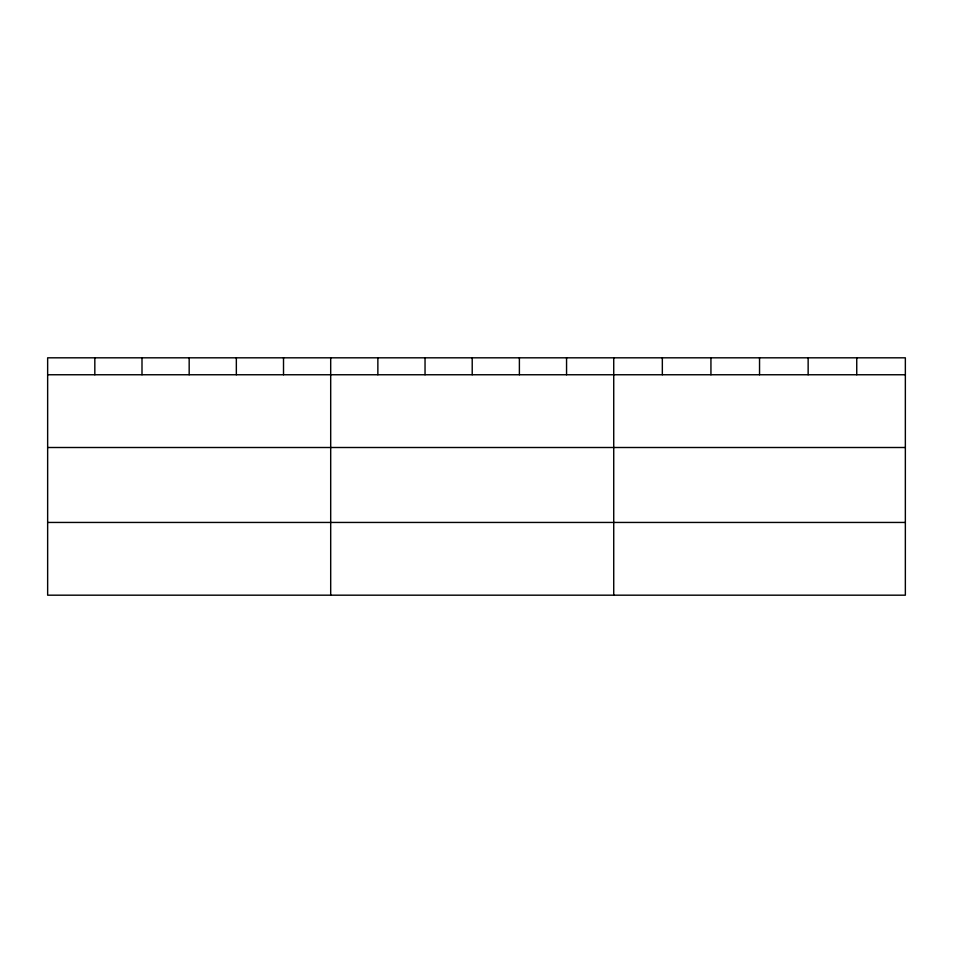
<?xml version="1.0" encoding="UTF-8"?>
<svg xmlns="http://www.w3.org/2000/svg" width="953" height="953" viewBox="0 0 953 953"><rect width="100%" height="100%" fill="white"/><g stroke="black" fill="none" stroke-linecap="round" stroke-linejoin="round"><path stroke-width="1.43" d="M905.35 374.755L905.35 595.184L47.65 595.184L47.65 357.816L905.35 357.816L905.35 374.755L47.65 374.755M47.65 447.505L905.35 447.505M47.65 522.447L905.35 522.447M856.747 357.816L856.747 374.755M808.144 357.816L808.144 374.755M759.541 357.816L759.541 374.755M710.938 357.816L710.938 374.755M662.335 357.816L662.335 374.755M613.732 357.816L613.732 595.184M566.558 357.816L566.558 374.755M519.385 357.816L519.385 374.755M472.211 357.816L472.211 374.755M425.038 357.816L425.038 374.755M377.864 357.816L377.864 374.755M330.691 357.816L330.691 595.184M283.517 357.816L283.517 374.755M236.344 357.816L236.344 374.755M189.171 357.816L189.171 374.755M141.997 357.816L141.997 374.755M94.823 357.816L94.823 374.755"/></g></svg>
